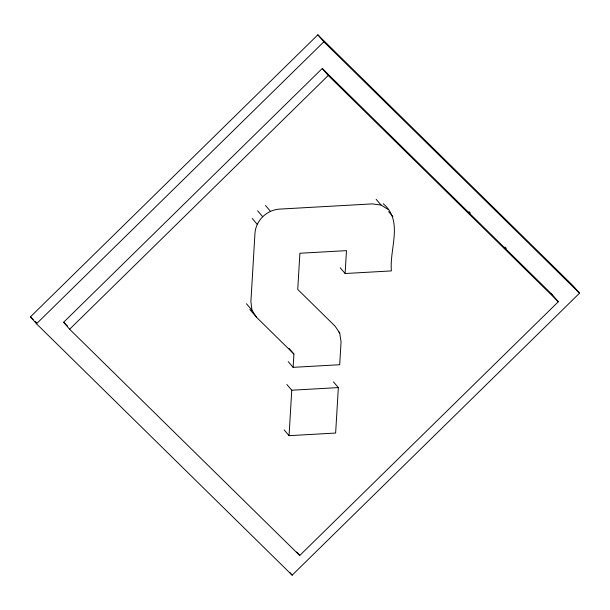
<?xml version="1.0" encoding="UTF-8"?>
<svg xmlns="http://www.w3.org/2000/svg" width="610" height="610" viewBox="0 0 610 610"><rect width="100%" height="100%" fill="white"/><g stroke="black" fill="none" stroke-linecap="round" stroke-linejoin="round"><path stroke-width="0.91" d="M333.434 381.868L338.344 387.594L335.637 433.047L289.056 435.67L291.755 390.217L286.852 384.491M383.233 203.74C403.652 220.835 389.355 248.506 391.391 270.909L345.115 273.516L346.48 250.634L299.891 253.257L297.741 289.43L335.088 326.152L339.701 332.984L341.059 341.844L339.701 364.719L293.113 367.342L293.906 354.044L289.003 348.318M388.135 209.466L381.029 205.013L372.153 203.892L279.296 209.123C266.73 210.092 256.04 220.347 254.98 232.982L250.901 301.622L251.96 310.185L256.558 317.322L293.906 354.044M30.5 316.788L317.848 34.823L573.514 286.22L579.5 293.212L292.152 575.177L36.486 323.78L30.5 316.788L33.215 319.449M36.486 323.78L323.834 41.816L317.848 34.823M551.15 293.341L558.333 301.736L299.723 555.504L69.624 329.248L63.638 322.248L322.255 68.488L552.347 294.744M69.624 329.248L328.241 75.48L322.255 68.488M291.755 390.217L338.344 387.594M323.834 41.816L579.5 293.212M468.983 211.662L470.341 212.997M504.958 247.035L506.315 248.369M328.241 75.48L558.333 301.736M63.638 322.248L67.71 326.258M35.25 321.455L36.6 322.789M388.6 211.578L392.893 216.596M376.126 199.287L381.029 205.013M340.212 267.782L345.115 273.516M265.487 205.509L270.39 211.243M257.641 210.808L262.544 216.535M252.243 218.502L257.145 224.236M338.474 331.55L339.701 332.984M246.448 303.742L251.96 310.185M249.818 309.445L256.558 317.322M288.21 361.616L293.113 367.342M284.153 429.936L289.056 435.67M296.727 552.004L299.723 555.504M289.758 572.378L292.152 575.177"/></g></svg>
